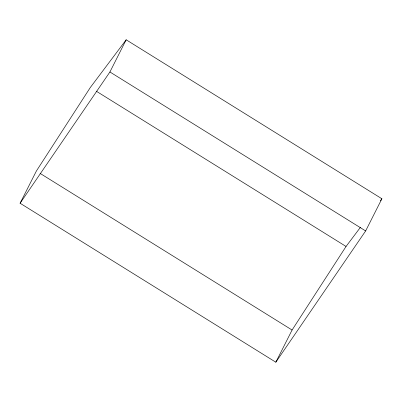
<?xml version="1.0" encoding="UTF-8"?>
<svg xmlns="http://www.w3.org/2000/svg" width="402" height="402" viewBox="0 0 402 402"><rect width="100%" height="100%" fill="white"/><g stroke="black" fill="none" stroke-linecap="round" stroke-linejoin="round"><path stroke-width="0.6" d="M20.1 203.236L36.356 171.056L90.324 87.49L126.173 39.793L381.9 198.764L365.644 230.944L275.827 362.207L20.1 203.236L109.917 71.973L126.173 39.793M275.827 362.207L292.083 330.027L346.052 246.461L360.393 227.381M380.392 200.774L381.9 198.764M109.917 71.973L365.644 230.944M96.184 91.133L346.052 246.461M40.084 173.378L292.083 330.027"/></g></svg>
